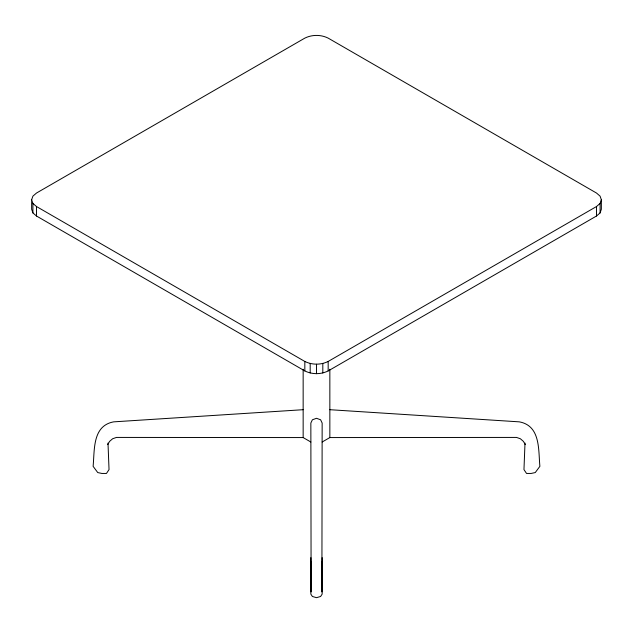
<?xml version="1.0" encoding="UTF-8"?>
<svg xmlns="http://www.w3.org/2000/svg" width="633" height="633" viewBox="0 0 633 633"><rect width="100%" height="100%" fill="white"/><g stroke="black" fill="none" stroke-linecap="round" stroke-linejoin="round"><path stroke-width="0.95" d="M310.85 557.641L310.85 594.11L312.393 596.484L316.5 597.671L320.607 596.484L322.15 594.11L322.15 557.641M525.002 443.068L523.966 469.591L526.537 473.444L531.158 473.444L535.265 472.558L539.886 466.331C538.303 449.881 540.717 425.827 519.345 421.855L329.848 409.701M31.65 199.783L32.908 196.143L36.485 193.049L304.829 38.122C312.085 34.514 320.915 34.514 328.171 38.122L596.515 193.049L600.092 196.143L601.35 199.783L601.35 209.27L600.092 212.917L596.515 216.011L328.171 370.938C320.915 374.546 312.085 374.546 304.829 370.938L36.485 216.011L32.908 212.917L31.65 209.27L31.65 199.783L32.908 203.43L32.908 212.917M600.092 212.917L600.092 203.43L601.35 199.783M107.752 444.54L109.549 441.423L112.627 438.756L116.48 437.419L303.152 437.569L310.85 442.016M32.908 203.43L36.485 206.524L304.829 361.451C312.085 365.059 320.915 365.059 328.171 361.451L596.515 206.524L600.092 203.43M322.15 442.016L329.848 437.569L516.52 437.419L520.373 438.756L523.451 441.423L525.248 444.54M303.152 409.701L113.655 421.855C92.283 425.827 94.697 449.881 93.114 466.331L97.735 472.558L101.842 473.444L106.463 473.444L109.034 469.591L107.998 443.068M596.515 206.524L596.515 216.011M329.848 369.261L329.848 437.569M328.171 361.451L328.171 370.938M322.814 363.516L322.814 373.003M321.888 561.946L321.888 591.887L322.15 423.042L320.607 419.782L316.5 418.294L312.393 419.782L310.85 423.042L311.112 591.887L311.112 561.946M316.5 364.244L316.5 373.731M310.186 363.516L310.186 373.003M304.829 361.451L304.829 370.938M303.152 369.261L303.152 437.569M36.485 206.524L36.485 216.011"/></g></svg>
